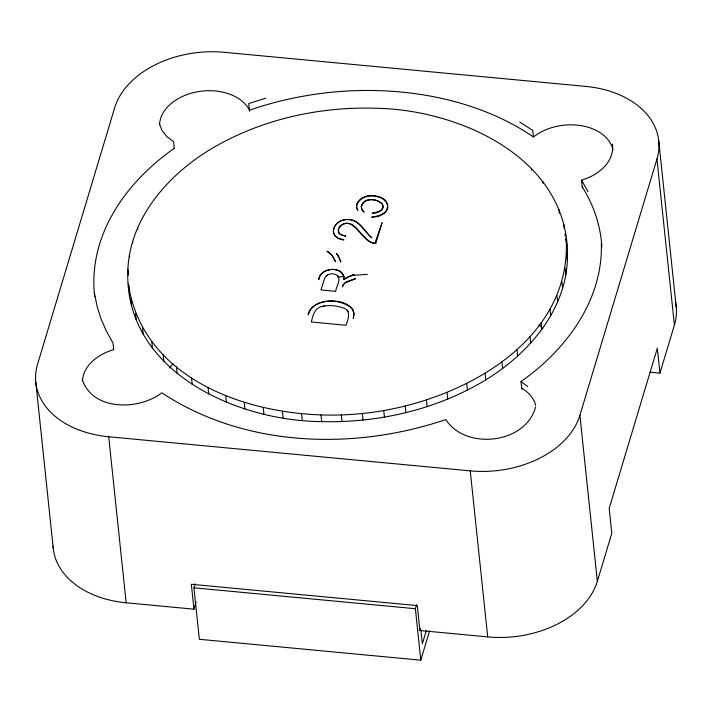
<?xml version="1.0" encoding="UTF-8"?>
<svg xmlns="http://www.w3.org/2000/svg" width="712" height="712" viewBox="0 0 712 712"><rect width="100%" height="100%" fill="white"/><g stroke="black" fill="none" stroke-linecap="round" stroke-linejoin="round"><path stroke-width="1.07" d="M601.337 243.495C603.135 300.268 565.782 350.286 521.006 381.507L521.807 389.153M127.875 269.358C130.243 218.041 167.454 175.713 209.462 149.947C258.509 120.239 316.457 106.809 373.551 108.206C459.997 108.776 571.878 159.524 567.375 260.45C565.008 311.767 527.788 354.095 485.789 379.87C436.741 409.578 378.793 423.008 321.69 421.611C235.254 421.041 123.363 370.285 127.875 269.358L128.471 275.055M128.311 283.99C144.118 389.268 271.334 423.355 362.355 413.467C453.411 404.683 571.656 345.453 566.236 239.188M535.549 407.104C525.821 443.763 465.924 450.723 445.801 419.599C353.553 450.696 244.697 447.519 161.793 392.81C139.116 410.441 92.186 411.305 82.111 379.069M429.639 630.761L420.792 660.175L199.351 639.287L193.949 587.818L195.15 583.813M53.08 546.104A92.676 64.258 -6 0 0 126.166 602.788L193.958 609.187L196.138 601.925M420.792 660.175L415.381 608.707L416.591 604.702M650.003 372.171L659.953 373.106L657.336 348.204L609.178 508.395L611.795 533.297L597.35 581.348A92.676 64.258 -6 0 1 487.702 636.902L419.911 630.503L420.534 628.429M426.417 630.28L422.332 643.862L420.97 630.912M597.35 581.348L579.897 415.318L656.953 159.016A92.676 64.258 -6 0 0 585.834 86.419L224.298 52.305A92.676 64.258 -6 0 0 114.65 107.85L37.594 364.152A92.676 64.258 -6 0 0 108.714 436.759L126.166 602.788M659.953 373.106L674.406 325.055A92.676 64.258 -6 0 0 675.385 301.897M326.381 275.856L324.592 278.348L320.961 289.971L335.663 291.35C335.975 286.776 342.588 277.992 336.135 274.618C333.002 273.248 329.015 273.595 326.381 275.856L327.556 275.001M582.345 187.808L581.535 180.163C597.368 175.642 614.821 162.443 612.436 144.1L612.667 146.298M322.216 306.454C314.686 307.673 312.799 315.799 311.331 322.002L345.907 325.268C348.026 320.08 351.541 310.503 343.656 308.127C336.91 305.617 329.264 304.807 322.216 306.454L324.538 305.938M265.905 98.105L248.755 103.569L249.556 111.214M108.714 436.759L470.249 470.872A92.676 64.258 -6 0 0 579.897 415.318M193.949 587.818L415.381 608.707M519.742 122.055L532.754 130.367L533.448 136.918M521.006 381.507L527.734 386.607M347.118 310.379L348.079 311.749M337.666 275.633L338.627 277.004M581.535 180.163L588.032 191.777M159.257 123.265L161.9 130.278L166.822 136.562L173.541 141.67L174.235 148.221M94.438 293.228L97.126 306.427L101.184 319.181L106.515 331.4L113.012 343.006L113.698 349.565M564.945 234.212L565.31 236.322M565.666 238.431L566.939 245.827M658.769 141.056L676.213 307.095M656.953 159.016L674.406 325.055M563.708 224.405L564.1 228.196M566.681 253.81L567.375 260.45M558.964 209.684L559.365 213.475M565.177 268.086L565.88 274.725M561.937 281.836L562.631 288.485M556.953 295.435L557.656 302.075M542.767 181.391L542.962 183.287M550.029 309.195L550.723 315.834M531.41 168.299L531.615 170.195M541.058 322.928L541.761 329.576M530.022 336.438L530.725 343.077M516.939 349.476L517.642 356.116M501.907 361.812L502.61 368.451M485.094 373.23L485.789 379.87M466.707 383.519L467.41 390.158M470.249 470.872L487.702 636.902M447.056 392.499L447.75 399.138M426.443 400.046L427.147 406.685M405.226 406.071L405.929 412.711M419.911 630.503L417.294 605.601L191.341 584.276L193.958 609.187M383.75 410.539L384.453 417.179M362.355 413.467L363.049 420.107M341.351 414.909L342.045 421.548M320.996 414.971L321.69 421.611M301.523 413.77L302.217 420.409M282.424 411.331L283.118 417.971M263.226 407.54L263.921 414.179M244.225 402.316L244.919 408.964M225.722 395.623L226.416 402.271M208.037 387.462L208.741 394.101M191.519 377.876L192.213 384.516M176.451 366.965L177.155 373.604M163.137 354.87L163.831 361.518M151.781 341.778L152.484 348.426M137.594 227.742L137.79 229.638M142.569 327.912L143.263 334.551M132.61 241.332L132.815 243.228M129.37 255.092L129.566 256.988M135.583 313.494L136.277 320.133M130.848 298.773L131.542 305.412M35.787 382.113L53.231 548.142M128.854 285.405L129.005 290.63M169.643 368.077A220.106 152.626 -6 0 1 172.865 363.698M337.844 277.173A220.106 152.626 -6 0 1 344.279 276.336M350.749 275.633A220.106 152.626 -6 0 1 367.339 274.432M538.851 324.983A220.106 152.626 -6 0 1 542.838 328.508M94.723 296.753A254.86 176.718 -6 0 1 174.244 148.31M582.238 186.802A254.86 176.718 -6 0 1 601.889 247.002M159.541 124.778A46.342 32.129 -6 0 1 198.684 91.563A46.342 32.129 -6 0 1 249.449 110.209A254.86 176.718 -6 0 1 533.457 137.007A46.342 32.129 -6 0 1 580.832 125.597A46.342 32.129 -6 0 1 612.925 149.716M82.476 381.507A46.342 32.129 -6 0 1 113.706 349.654M521.7 388.147A46.342 32.129 -6 0 1 535.753 405.529M354.015 313.369L353.25 318.549C359.16 296.032 310.726 295.649 308.171 314.829C313.68 296.717 341.618 298.15 352.903 309.373L354.015 313.369M361.18 206.765L362.105 210.174A9.959 6.906 -6 0 0 364.259 212.078L361.625 209.399C359.969 188.155 402.698 207.219 372.305 213.235L376.221 212.826L379.265 211.722L381.41 210.013L382.807 207.041L382.46 204.317C377.6 197.731 363.369 197.838 361.18 206.765M333.447 230.528C332.727 236.313 338.965 239.446 343.852 239.926L338.52 238.413L335.058 235.903L333.501 232.513C332.566 224.476 340.745 218.993 348.026 219.527C359.4 219.412 364.384 231.64 371.913 237.844C364.375 231.747 360.041 220.711 349.343 219.608C342.347 218.815 334.24 223.016 333.447 230.528M344.021 278.517L343.949 279.638L346.984 277.431L353.9 274.618L346.984 277.431L343.949 279.638C344.973 265.256 319.919 266.733 318.745 279.674C320.035 267.16 343.309 265.451 344.021 278.517M356.819 204.228L356.632 207.29L357.896 210.351C354.113 205.02 358.99 198.826 364.241 197.206A13.848 9.603 -6 0 1 368.309 196.112L374.378 195.969L379.914 197.135A16.323 11.321 -6 0 1 383.27 198.764C388.734 201.469 388.761 209.088 384.489 212.852A13.012 9.025 -6 0 1 381.721 214.908L380.635 215.469A12.923 8.962 -6 0 1 377.093 216.662L371.691 217.151C409.48 211.384 370.979 180.777 356.819 204.228M338.494 228.872L338.761 232.699A8.188 5.678 -6 0 0 340.078 234.212L345.827 236.144L342.089 235.325L340.078 234.212L338.503 232.139C336.847 223.719 348.925 220.809 353.962 226.042C360.388 231.151 363.966 239.766 372.047 242.73A10.395 7.209 -6 0 0 374.797 243.433L375.794 243.54L382.068 222.696L374.797 243.433C361.999 242.196 351.149 210.654 338.494 228.872M342.766 285.619L342.294 286.998C343.745 281.071 350.98 280.608 355.644 278.641L344.937 282.904L342.766 285.619M328.303 251.959L327.013 251.22L331.979 255.288L335.521 261.571L331.979 255.288L328.303 251.959M337.301 254.389L336.58 253.534L339.259 257.637L340.861 262.069L337.301 254.389"/></g></svg>
